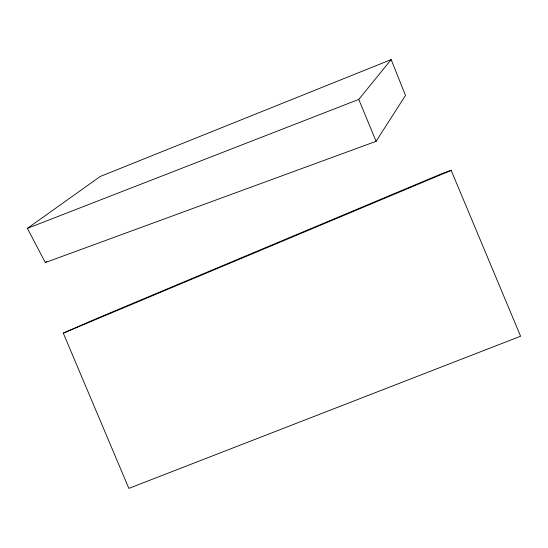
<?xml version="1.0" encoding="UTF-8"?>
<svg xmlns="http://www.w3.org/2000/svg" width="548" height="548" viewBox="0 0 548 548"><rect width="100%" height="100%" fill="white"/><g stroke="black" fill="none" stroke-linecap="round" stroke-linejoin="round"><path stroke-width="0.82" d="M376.092 141.322L405.486 95.427L391.162 59.609L100.257 176.47L27.4 228.365L45.299 262.554L376.092 141.322L358.776 99.414L391.162 59.609M45.299 262.554L46.635 261.492M63.287 333.129L95.558 318.998L443.085 173.141L451.168 170.38L520.6 336.219L128.849 488.391L63.287 333.129L451.168 170.38M27.4 228.365L358.776 99.414"/></g></svg>
